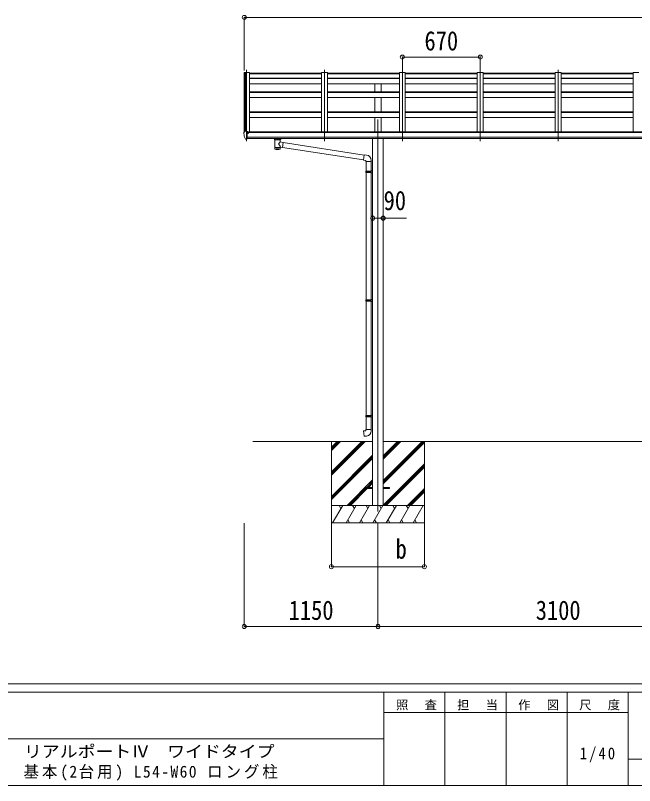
# Model space of a CAD drawing. Units: millimetres at full size; some dimension numbers follow another scale. Extents: x -9783 to 9892, y -6828 to 6752.
# Drawn here: x 36 to 5362, y -6828 to -200 of the extents above; entities that cross this region are included whole.
import ezdxf
from ezdxf.enums import TextEntityAlignment as Align

# ---------------------------------------------------------------- set-up
doc = ezdxf.new("R2010")
doc.units = ezdxf.units.MM
doc.header["$LTSCALE"] = 35
doc.header["$PDMODE"] = 32
doc.header["$PDSIZE"] = 35
for name, color, linetype, lineweight in [('0-0_0', 7, 'Continuous', 9), ('0-1_本体', 4, 'Continuous', 9), ('0-2_部品', 7, 'Continuous', 9), ('0-8_PARTS2', 2, 'Continuous', 9), ('0-A_寸法', 6, 'Continuous', 9), ('F-0_240', 7, 'Continuous', 9)]:
    doc.layers.add(name, color=color, linetype=linetype, lineweight=lineweight)
doc.styles.add('ＭＳ ゴシック', font='')
doc.styles.get('ＭＳ ゴシック').set_extended_font_data('MS Gothic')

msp = doc.modelspace()

# ---------------------------------------------------------------- linework, layer by layer
at = {"layer": '0-0_0'}
for p, q in [((2078.08, -3866.08), (3108.88, -3866.08)), ((2754.08, -3866.08), (2754.08, -4566.08)), ((2754.08, -4126.81), (3014.81, -3866.08)), ((2754.08, -4140.95), (3028.96, -3866.08)), ((2754.08, -4155.1), (3043.1, -3866.08)), ((2754.08, -3942.97), (2830.96, -3866.08)), ((2754.08, -3928.82), (2816.82, -3866.08)), ((2754.08, -3914.68), (2802.68, -3866.08)), ((3199.28, -4202.11), (3535.31, -3866.08)), ((3199.28, -4216.25), (3549.46, -3866.08)), ((3199.28, -4018.27), (3351.46, -3866.08)), ((3199.28, -4004.12), (3337.32, -3866.08)), ((3199.28, -3989.98), (3323.18, -3866.08)), ((3199.28, -3866.08), (6208.88, -3866.08)), ((3199.28, -4230.4), (3554.08, -3875.6)), ((3554.08, -3866.08), (3554.08, -4566.08)), ((2754.08, -4338.94), (3108.88, -3984.15)), ((2754.08, -4353.09), (3108.88, -3998.29)), ((2754.08, -4367.23), (3108.88, -4012.43)), ((3199.28, -4414.24), (3554.08, -4059.45)), ((3211.58, -4416.08), (3554.08, -4073.59)), ((3225.73, -4416.08), (3554.08, -4087.73)), ((2889.07, -4416.08), (3108.88, -4196.28)), ((3057.73, -4261.57), (3108.88, -4210.42)), ((3071.87, -4261.57), (3108.88, -4224.56)), ((2903.22, -4416.08), (3054.08, -4265.22)), ((2917.36, -4416.08), (3062.87, -4270.57)), ((3409.57, -4416.08), (3554.08, -4271.58)), ((3423.72, -4416.08), (3554.08, -4285.72)), ((3437.86, -4416.08), (3554.08, -4299.86)), ((3554.08, -4416.08), (2754.08, -4416.08)), ((2764.37, -4566.08), (2850.97, -4416.08)), ((2835.97, -4442.07), (2820.97, -4416.08)), ((2879.84, -4566.08), (2966.44, -4416.08)), ((2951.44, -4442.07), (2936.44, -4416.09)), ((2995.31, -4566.08), (3081.91, -4416.09)), ((3066.91, -4442.07), (3051.91, -4416.08)), ((3110.78, -4566.08), (3197.38, -4416.09)), ((3182.38, -4442.07), (3167.38, -4416.08)), ((3226.25, -4566.08), (3312.85, -4416.09)), ((3297.85, -4442.07), (3282.85, -4416.08)), ((3341.72, -4566.08), (3428.32, -4416.09)), ((3398.32, -4416.09), (3413.32, -4442.07)), ((3457.19, -4566.08), (3543.8, -4416.08)), ((2754.08, -4566.08), (3554.08, -4566.08)), ((2894.84, -4540.11), (2909.84, -4566.08)), ((3010.31, -4540.1), (3025.31, -4566.08)), ((3125.78, -4540.1), (3140.78, -4566.08)), ((3241.25, -4540.11), (3256.25, -4566.08)), ((3356.72, -4540.11), (3371.72, -4566.08)), ((3472.19, -4540.11), (3487.19, -4566.08))]:
    msp.add_line(p, q, dxfattribs=at)
at = {"layer": '0-1_本体'}
for p, q in [((2004.09, -691.15), (2004.08, -1203.24)), ((2005.03, -690.27), (2012.87, -689.86)), ((2013.08, -689.94), (2013.08, -1196.69)), ((2013.16, -690.05), (2013.78, -691.67)), ((2049.08, -689.85), (2049.08, -1206.88)), ((2669.08, -695.94), (2049.08, -695.94)), ((2049.08, -702.85), (2669.08, -702.85)), ((2669.08, -689.85), (2669.08, -1196.47)), ((2719.08, -689.85), (2669.08, -689.85)), ((2719.08, -689.85), (2719.08, -1196.47)), ((3339.08, -695.94), (2719.08, -695.94)), ((2719.08, -702.85), (3339.08, -702.85)), ((3339.08, -689.85), (3339.08, -1196.47)), ((3389.08, -689.85), (3339.08, -689.85)), ((3389.08, -689.85), (3389.08, -1196.47)), ((4009.08, -695.94), (3389.08, -695.94)), ((3389.08, -702.85), (4009.08, -702.85)), ((4009.08, -689.85), (4009.08, -1196.47)), ((4059.08, -689.85), (4009.08, -689.85)), ((4059.08, -689.85), (4059.08, -1196.47)), ((4679.08, -695.94), (4059.08, -695.94)), ((4059.08, -702.85), (4679.08, -702.85)), ((4679.08, -689.85), (4679.08, -1196.47)), ((4729.08, -689.85), (4679.08, -689.85)), ((4729.08, -689.85), (4729.08, -1196.47)), ((5349.08, -695.94), (4729.08, -695.94)), ((4729.08, -702.85), (5349.08, -702.85)), ((5349.08, -689.85), (5349.08, -1196.47)), ((5399.08, -689.85), (5349.08, -689.85)), ((2049.08, -740.64), (2669.08, -740.64)), ((2049.08, -743.75), (2669.08, -743.75)), ((2049.08, -788.4), (2669.08, -788.4)), ((2719.08, -740.64), (3339.08, -740.64)), ((2719.08, -743.75), (3339.08, -743.75)), ((2719.08, -788.4), (3339.08, -788.4)), ((3126.58, -855.31), (3126.58, -788.4)), ((3181.58, -855.31), (3181.58, -788.4)), ((3389.08, -740.64), (4009.08, -740.64)), ((3389.08, -743.75), (4009.08, -743.75)), ((3389.08, -788.4), (4009.08, -788.4)), ((4059.08, -740.64), (4679.08, -740.64)), ((4059.08, -743.75), (4679.08, -743.75)), ((4059.08, -788.4), (4679.08, -788.4)), ((4729.08, -740.64), (5349.08, -740.64)), ((4729.08, -743.75), (5349.08, -743.75)), ((4729.08, -788.4), (5349.08, -788.4)), ((2049.08, -856.65), (2669.08, -856.65)), ((2719.08, -856.65), (3339.08, -856.65)), ((3389.08, -856.65), (4009.08, -856.65)), ((4059.08, -856.65), (4679.08, -856.65)), ((4729.08, -856.65), (5349.08, -856.65)), ((2049.08, -862.85), (2669.08, -862.85)), ((2049.08, -906.66), (2669.08, -906.66)), ((2719.08, -862.85), (3339.08, -862.85)), ((2719.08, -906.66), (3339.08, -906.66)), ((3126.58, -1028.2), (3126.58, -906.66)), ((3181.58, -1028.2), (3181.58, -906.66)), ((3389.08, -862.85), (4009.08, -862.85)), ((3389.08, -906.66), (4009.08, -906.66)), ((4059.08, -862.85), (4679.08, -862.85)), ((4059.08, -906.66), (4679.08, -906.66)), ((4729.08, -862.85), (5349.08, -862.85)), ((4729.08, -906.66), (5349.08, -906.66)), ((2049.08, -1028.2), (2669.08, -1028.2)), ((2049.08, -1035.21), (2669.08, -1035.21)), ((2719.08, -1028.2), (3339.08, -1028.2)), ((2719.08, -1035.21), (3339.08, -1035.21)), ((3389.08, -1028.2), (4009.08, -1028.2)), ((3389.08, -1035.21), (4009.08, -1035.21)), ((4059.08, -1028.2), (4679.08, -1028.2)), ((4059.08, -1035.21), (4679.08, -1035.21)), ((4729.08, -1028.2), (5349.08, -1028.2)), ((4729.08, -1035.21), (5349.08, -1035.21)), ((2049.08, -1078.76), (2669.08, -1078.76)), ((2719.08, -1078.76), (3339.08, -1078.76)), ((3126.58, -1200.17), (3126.58, -1078.76)), ((3181.58, -1200.17), (3181.58, -1078.76)), ((3389.08, -1078.76), (4009.08, -1078.76)), ((4059.08, -1078.76), (4679.08, -1078.76)), ((4729.08, -1078.76), (5349.08, -1078.76)), ((7377.58, -1206.88), (2030.58, -1206.88)), ((2030.58, -1248.1), (7377.58, -1248.1)), ((2054.08, -1206.88), (2054.08, -1200.17)), ((7354.08, -1200.17), (2054.08, -1200.17)), ((7377.58, -1259.94), (2030.58, -1259.87)), ((3108.88, -1260.03), (3108.88, -4416.11)), ((3199.28, -1260.03), (3199.28, -4416.11))]:
    msp.add_line(p, q, dxfattribs=at)
msp.add_lwpolyline([(2013.78, -1196.69), (2013.78, -689.85), (2049.08, -689.85)], dxfattribs=at)
msp.add_circle((2038.06, -1211.61), 3, dxfattribs=at)
for centre, radius, start, end in [((2005.08, -691.27), 1, 93, 173.32986), ((2012.88, -690.16), 0.301, 21.06327, 92.86679)]:
    msp.add_arc(centre, radius, start, end, dxfattribs=at)
at = {"layer": '0-2_部品'}
for p, q in [((2001.88, -1206.06), (2001.88, -1206.68)), ((2008.79, -1197.25), (2004.73, -1203.06)), ((2016.26, -1263.37), (2006.51, -1247.99)), ((2023.88, -1265.18), (2023.88, -1196.68)), ((2025.38, -1197.6), (2023.88, -1197.6)), ((2030.38, -1206.42), (2023.88, -1206.02)), ((2025.38, -1197.6), (2025.38, -1203.77)), ((2035.06, -1199.1), (2025.38, -1198.38)), ((2025.38, -1201.37), (2039.38, -1201.43)), ((2034.86, -1211.6), (2035.38, -1211.6)), ((2035.38, -1211.6), (2035.68, -1211.6)), ((2035.88, -1201.41), (2035.88, -1199.52)), ((2040.38, -1202.53), (2040.38, -1206.87)), ((2022.38, -1265.09), (2018.67, -1264.87)), ((2022.38, -1265.09), (2023.88, -1265.18)), ((2023.88, -1262.99), (2024.38, -1262.99)), ((2024.38, -1262.99), (2024.88, -1261.99)), ((2030.38, -1261.99), (2024.88, -1261.99)), ((2264.38, -1266.19), (2264.38, -1260.07)), ((2268.48, -1270.69), (2268.46, -1350.98)), ((2314.28, -1288.26), (2314.28, -1270.68)), ((2339.5, -1292.17), (2314.28, -1288.26)), ((2318.38, -1266.19), (2318.38, -1260.07)), ((2339.5, -1292.17), (2332.48, -1337.43)), ((3034.61, -1402.07), (2339.19, -1294.18)), ((2314.3, -1350.98), (2314.28, -1334.35)), ((2314.28, -1334.61), (2332.48, -1337.43)), ((3030.95, -1444), (2332.75, -1335.69)), ((3055.6, -1402.13), (3034.77, -1400.31)), ((3050.68, -1457.88), (3096.68, -1457.88)), ((3052.68, -1457.88), (3052.68, -1540.54)), ((3094.68, -1457.88), (3094.68, -1537.98)), ((3096.68, -1457.88), (3096.68, -1446.96)), ((3050.68, -1542.54), (3051.68, -1540.54)), ((3050.68, -1542.54), (3094.68, -1542.54)), ((3050.68, -1542.54), (3050.68, -1550.54)), ((3050.68, -1550.54), (3094.68, -1550.54)), ((3050.68, -1550.54), (3051.68, -1552.54)), ((3051.68, -1540.54), (3094.68, -1540.54)), ((3051.68, -1552.54), (3094.68, -1552.54)), ((3052.68, -1552.54), (3052.68, -2646.72)), ((3090.21, -1542.54), (3089.78, -1540.54)), ((3092.68, -1538.04), (3108.68, -1537.56)), ((3092.68, -1540.04), (3092.68, -1538.04)), ((3092.68, -1540.04), (3094.68, -1540.04)), ((3092.68, -1555.04), (3092.68, -1553.04)), ((3092.68, -1555.04), (3108.68, -1555.51)), ((3094.68, -1555.09), (3094.68, -2644.16)), ((3108.68, -1537.56), (3108.68, -1555.51)), ((3050.68, -2648.72), (3051.68, -2646.72)), ((3050.68, -2648.72), (3094.68, -2648.72)), ((3050.68, -2648.72), (3050.68, -2656.72)), ((3051.68, -2646.72), (3094.68, -2646.72)), ((3090.21, -2648.72), (3089.78, -2646.72)), ((3092.68, -2644.22), (3108.68, -2643.75)), ((3092.68, -2646.22), (3092.68, -2644.22)), ((3092.68, -2646.22), (3094.68, -2646.22)), ((3108.68, -2643.75), (3108.68, -2661.69)), ((3050.68, -2656.72), (3094.68, -2656.72)), ((3050.68, -2656.72), (3051.68, -2658.72)), ((3051.68, -2658.72), (3094.68, -2658.72)), ((3052.68, -2658.72), (3052.68, -3641.88)), ((3092.68, -2661.22), (3092.68, -2659.22)), ((3092.68, -2661.22), (3108.68, -2661.69)), ((3094.68, -2661.28), (3094.68, -3639.32)), ((3050.68, -3643.88), (3051.68, -3641.88)), ((3050.68, -3643.88), (3094.68, -3643.88)), ((3050.68, -3643.88), (3050.68, -3651.88)), ((3051.68, -3641.88), (3094.68, -3641.88)), ((3090.21, -3643.88), (3089.78, -3641.88)), ((3092.68, -3639.38), (3108.68, -3638.91)), ((3092.68, -3641.38), (3092.68, -3639.38)), ((3092.68, -3641.38), (3094.68, -3641.38)), ((3108.68, -3638.91), (3108.68, -3656.85)), ((3050.68, -3651.88), (3094.68, -3651.88)), ((3050.68, -3651.88), (3051.68, -3653.88)), ((3051.68, -3653.88), (3094.68, -3653.88)), ((3052.68, -3653.88), (3052.68, -3763.88)), ((3092.68, -3656.38), (3092.68, -3654.38)), ((3092.68, -3656.38), (3108.68, -3656.85)), ((3094.68, -3656.44), (3094.68, -3763.88)), ((3050.68, -3763.88), (3096.68, -3763.88)), ((3050.68, -3773.88), (3050.68, -3763.88)), ((3096.68, -3763.88), (3096.68, -3774.8))]:
    msp.add_line(p, q, dxfattribs=at)
at = {"layer": '0-2_部品', "color": 4}
for p, q in [((3053.88, -4261.57), (3053.88, -4270.57)), ((3053.88, -4261.57), (3108.88, -4261.57)), ((3053.88, -4270.57), (3108.88, -4270.57)), ((3198.88, -4261.57), (3253.88, -4261.57)), ((3198.88, -4270.57), (3253.88, -4270.57)), ((3253.88, -4261.57), (3253.88, -4270.57))]:
    msp.add_line(p, q, dxfattribs=at)
at = {"layer": '0-2_部品'}
for points in [[(2023.88, -1196.68), (2011.88, -1196.68), (2009.55, -1196.83)], [(2023.88, -1251.3), (2027.05, -1250.89), (2030.38, -1250.46)], [(2030.38, -1261.99), (2030.38, -1203.77), (2025.38, -1203.77)], [(2035.06, -1199.1), (2035.23, -1199.12), (2035.38, -1199.15), (2035.53, -1199.19), (2035.65, -1199.24), (2035.75, -1199.3), (2035.82, -1199.37), (2035.87, -1199.44), (2035.88, -1199.52)], [(2035.68, -1210.41), (2035.68, -1211.6), (2040.38, -1211.6)], [(2040.38, -1209.98), (2040.38, -1211.6), (2040.86, -1211.6)], [(2264.42, -1266.25), (2264.4, -1265.89), (2264.64, -1264.93), (2265.16, -1264.05), (2265.97, -1263.21), (2267.08, -1262.41), (2268.48, -1261.69)], [(2264.42, -1266.13), (2264.4, -1266.49), (2264.64, -1267.45), (2265.16, -1268.33), (2265.97, -1269.17), (2267.08, -1269.97), (2268.48, -1270.69)], [(2314.28, -1261.7), (2314.51, -1261.79), (2315.87, -1262.53), (2316.98, -1263.38), (2317.74, -1264.24), (2318.2, -1265.14), (2318.37, -1266.03)], [(2314.28, -1270.68), (2314.51, -1270.58), (2315.87, -1269.85), (2316.98, -1269), (2317.74, -1268.14), (2318.2, -1267.24), (2318.37, -1266.35)], [(3034.77, -1400.31), (3030.76, -1446.13), (3050.68, -1447.88), (3050.68, -1457.88)], [(3090.21, -1542.54), (3090.21, -1550.54), (3089.78, -1552.54)], [(3092.68, -1553.04), (3094.68, -1553.04), (3094.68, -1540.04)], [(3090.21, -2648.72), (3090.21, -2656.72), (3089.78, -2658.72)], [(3092.68, -2659.22), (3094.68, -2659.22), (3094.68, -2646.22)], [(3090.21, -3643.88), (3090.21, -3651.88), (3089.78, -3653.88)], [(3092.68, -3654.38), (3094.68, -3654.38), (3094.68, -3641.38)], [(3055.6, -3819.63), (3034.77, -3821.45), (3030.76, -3775.63), (3050.68, -3773.88)]]:
    msp.add_lwpolyline(points, dxfattribs=at)
for centre, radius, start, end in [((2004.88, -1206.06), 3, 93, 180), ((2194.37, -1206.68), 192.49, 180.0008, 192.1233), ((2009.11, -1246.49), 3, 191.83348, 210), ((2009.61, -1197.83), 1, 93.5, 145), ((2037.88, -1211.6), 2.5, 151.64236, 180), ((2037.88, -1211.6), 2.5, 0, 151.64236), ((2018.86, -1261.87), 3, 210, 266.5), ((2281.45, -1311.41), 51.38, 92.46126, 104.61963), ((2301.34, -1311.41), 51.38, 75.38037, 87.53874), ((3051.68, -1446.96), 45, 0, 85), ((3051.68, -3774.8), 45, 275, 0)]:
    msp.add_arc(centre, radius, start, end, dxfattribs=at)
for centre, major_axis, ratio, start_param, end_param in [((2039.38, -1202.53), (-0.02, 1.1), 0.906239, 4.6917496, 6.2625459), ((2291.38, -1271.88), (-22.91, -0.42), 0.072511, 4.711586, 6.2823824), ((2291.4, -1270.25), (-22.91, -0.42), 0.072511, 4.711586, 6.2823824), ((2291.36, -1270.26), (22.92, -0.42), 0.07247, 0.0008089, 1.5716053), ((2291.36, -1271.88), (22.92, -0.42), 0.07247, 0.0008089, 1.5716053), ((2291.38, -1307.81), (-22.81, 26.62), 0.234429, 3.1563334, 4.5976381), ((2293.93, -1310.46), (20.32, 22.25), 0.045535, 4.9756507, 6.2441899), ((2302.38, -1266.19), (16, 0), 0.361356, 0, 0.0194874), ((2302.38, -1266.19), (16, 0), 0.361356, 6.2636979, 6.2831853), ((2291.38, -1350.98), (22.92, 0), 0.101955, 6.2829723, 9.4248207), ((2291.38, -1350.98), (22.92, 0), 0.101955, 3.1415499, 6.2833984), ((2291.38, -1338.54), (22.91, 0), 0.122865, 6.2831853, 9.424778)]:
    msp.add_ellipse(centre, major_axis=major_axis, ratio=ratio, start_param=start_param, end_param=end_param, dxfattribs=at)
at = {"layer": '0-8_PARTS2'}
for p, q in [((2024.08, -669.11), (2024.08, -1283.29)), ((2694.08, -669.11), (2694.08, -1283.29)), ((3364.08, -669.11), (3364.08, -1283.29)), ((4034.08, -669.11), (4034.08, -1283.29)), ((4704.08, -669.11), (4704.08, -1283.29)), ((3154.08, -1094.49), (3154.08, -4469.72))]:
    msp.add_line(p, q, dxfattribs=at)
at = {"layer": '0-A_寸法'}
for p, q in [((2004.09, -217.07), (2004.09, -672.64)), ((2004.09, -217.07), (7404.08, -217.07)), ((3364.08, -558.51), (3364.08, -676.12)), ((3364.08, -558.51), (4034.08, -558.51)), ((4034.08, -558.51), (4034.08, -676.12)), ((3108.88, -1944.83), (3199.28, -1944.83)), ((3199.28, -1944.83), (3399.28, -1944.83)), ((2004.09, -5458.96), (2004.09, -4569.57)), ((2754.08, -4943.98), (2754.08, -4569.57)), ((3154.08, -5458.96), (3154.08, -4569.57)), ((3554.08, -4943.98), (3554.08, -4569.57)), ((2754.08, -4943.98), (3554.08, -4943.98)), ((2004.09, -5458.96), (3154.08, -5458.96)), ((3154.08, -5458.96), (6254.08, -5458.96))]:
    msp.add_line(p, q, dxfattribs=at)
for p in [(2004.09, -217.07), (3364.08, -558.51), (4034.08, -558.51), (3108.88, -1944.83), (3199.28, -1944.83), (2754.08, -4943.98), (3554.08, -4943.98), (2004.09, -5458.96), (3154.08, -5458.96)]:
    msp.add_point(p, dxfattribs=at)
at = {"layer": 'F-0_240', "color": 5}
for p, q in [((-9783.03, -5953.1), (9396.97, -5953.1)), ((-9783.03, -6023.1), (6285.75, -6023.1)), ((3205.75, -6023.1), (3205.75, -6828.1)), ((3730.75, -6023.1), (3730.75, -6828.1)), ((4255.75, -6023.1), (4255.75, -6828.1)), ((4780.75, -6023.1), (4780.75, -6828.1)), ((5305.75, -6023.1), (5305.75, -6828.1)), ((3205.75, -6198.1), (5305.75, -6198.1)), ((-3969.25, -6425.6), (3205.75, -6425.6)), ((5305.75, -6600.6), (6285.75, -6600.6)), ((-9783.03, -6828.1), (9396.97, -6828.1))]:
    msp.add_line(p, q, dxfattribs=at)

# ---------------------------------------------------------------- texts
at = {"layer": '0-A_寸法', "color": 7, "style": 'ＭＳ ゴシック', "width": 0.85}
for s, p in [('670', (3554.71, -551.51)), ('90', (3203.03, -1925.83)), ('b', (3305.96, -4924.98)), ('1150', (2386.59, -5451.96)), ('3100', (4511.58, -5451.96))]:
    msp.add_text(s, height=166.8, dxfattribs=at).set_placement(p, align=Align.BOTTOM_LEFT)
at = {"layer": 'F-0_240', "style": 'ＭＳ ゴシック', "width": 1.1}
msp.add_text('リアルポートⅣ\u3000ワイドタイプ', height=102.6, dxfattribs=at).set_placement((109.35, -6616.22), align=Align.BOTTOM_LEFT)
at = {"layer": 'F-0_240', "attachment_point": 7, "style": 'ＭＳ ゴシック'}
for s, insert, char_height in [('\\T1.17;照\u3000査', (3310.76, -6180.6), 76.98), ('\\T1.17;担\u3000当', (3835.76, -6180.6), 76.98), ('\\T1.17;作\u3000図', (4360.75, -6180.6), 76.98), ('\\T1.17;尺\u3000度', (4885.76, -6180.6), 76.98), ('\\T1.28;\\W0.9;1/40', (4890.13, -6626.85), 102.6), ('\\T1.19;\\W0.95;基本(2台用)\\~L54-W60\\~ロング柱', (105.77, -6786.55), 102.6)]:
    msp.add_mtext(s, dxfattribs=dict(at, insert=insert, char_height=char_height))

doc.saveas('drawing.dxf')
